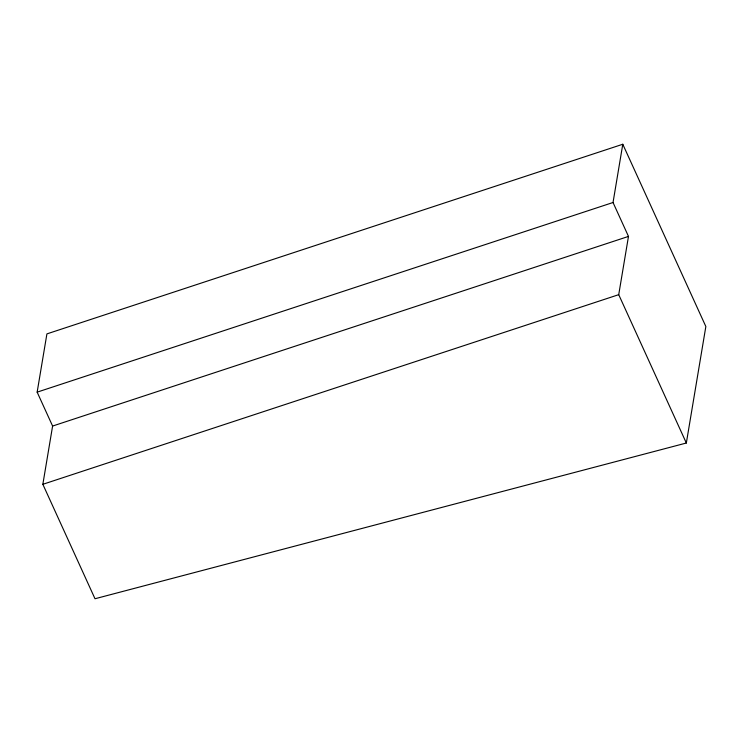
<?xml version="1.0" encoding="UTF-8"?>
<svg xmlns="http://www.w3.org/2000/svg" width="743" height="743" viewBox="0 0 743 743"><rect width="100%" height="100%" fill="white"/><g stroke="black" fill="none" stroke-linecap="round" stroke-linejoin="round"><path stroke-width="1.11" d="M37.15 392.146L46.911 333.895L622.783 144.253L705.85 326.521L686.337 443.023L95.002 598.747L42.843 484.306L52.604 426.055L37.15 392.146L613.031 202.505L622.783 144.253M686.337 443.023L618.724 294.665L628.485 236.413L613.031 202.505M52.604 426.055L628.485 236.413M42.843 484.306L618.724 294.665"/></g></svg>
